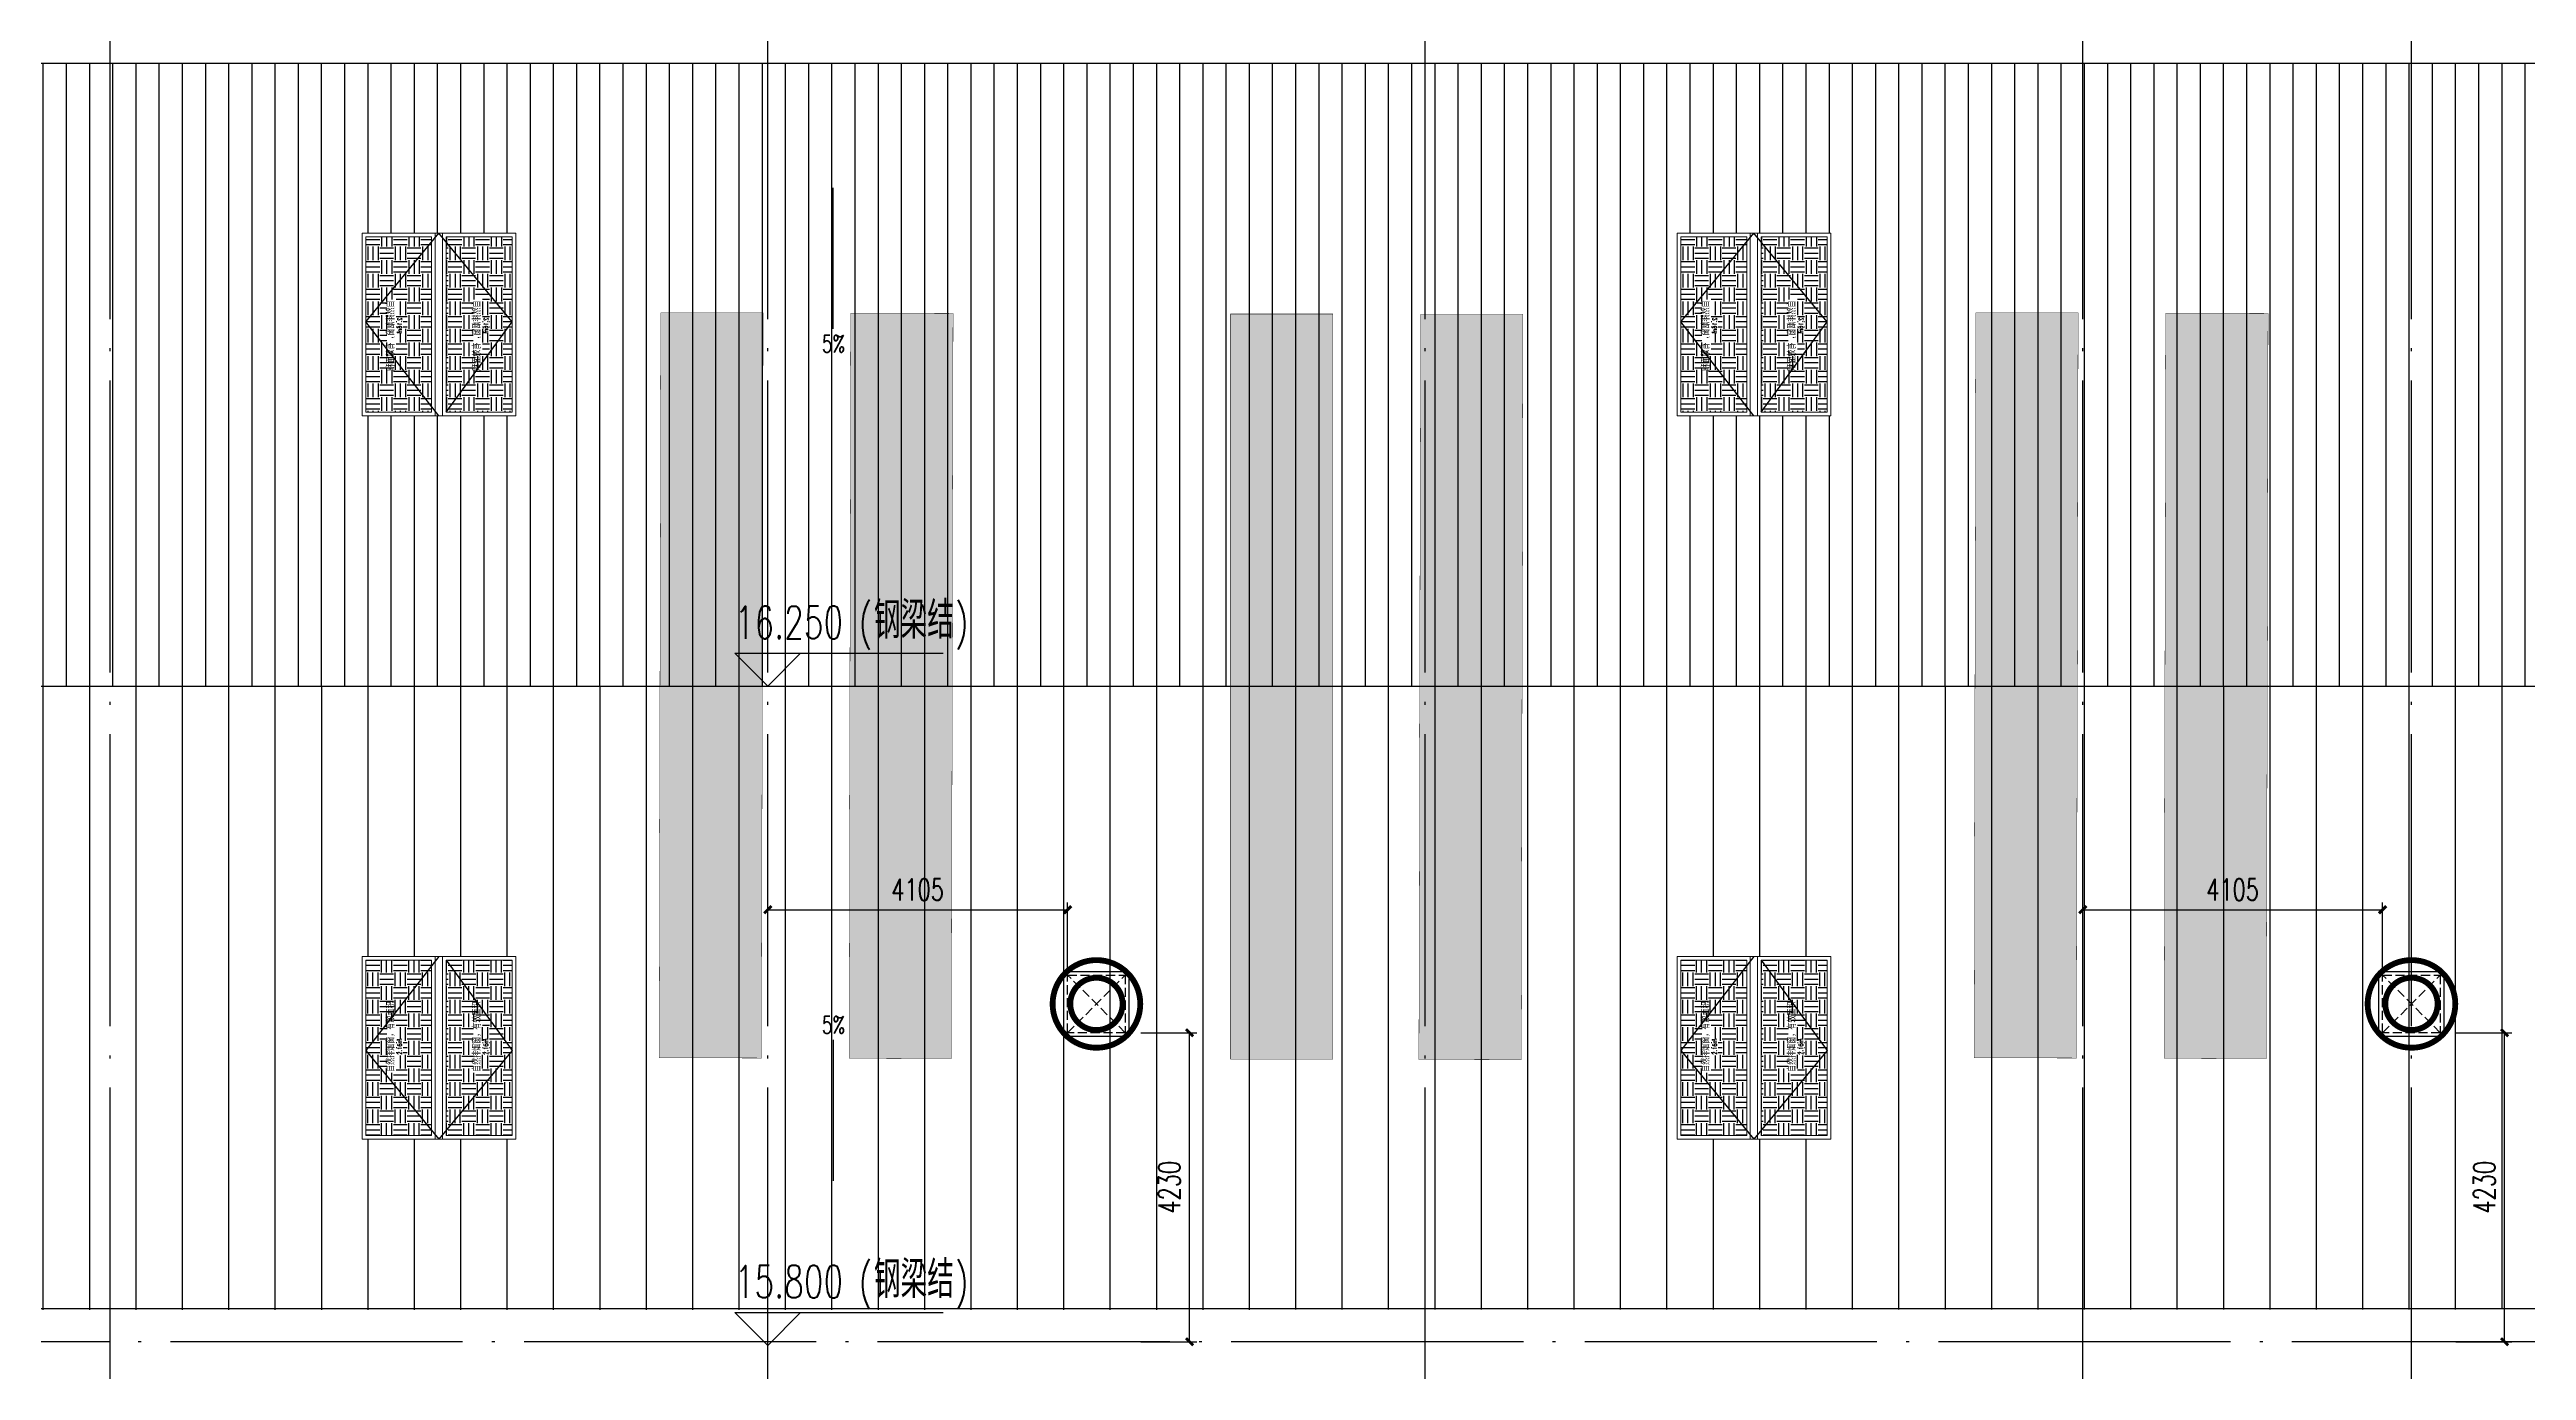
# Model space of a CAD drawing. Extents: x -555607 to 460190, y 498714 to 1664455.
# Drawn here: x 316315 to 350220, y 584427 to 602510 of the extents above; entities that cross this region are included whole.
import ezdxf

# ---------------------------------------------------------------- set-up
doc = ezdxf.new("R2010")
doc.units = 0
doc.header["$LTSCALE"] = 1000
doc.header["$MEASUREMENT"] = 0
for name, pattern in [('DASH', [0.35, 0.25, -0.1]), ('DOTE', [2.42, 2, -0.2, 0.02, -0.2]), ('HIDDEN', [9.525, 6.35, -3.175])]:
    doc.linetypes.add(name, pattern=pattern)
doc.layers.get('Defpoints').update_dxf_attribs({"color": 210})
for name, color, linetype in [('99平面图例外参$0$A-HATCH-2', 251, 'Continuous'), ('A-AXIS-DOTE', 14, 'DOTE'), ('A-AXIS-DP', 126, 'Continuous'), ('A-AXIS-SYMB', 3, 'Continuous'), ('A-HATCH-2', 251, 'Continuous'), ('A-LIN-V', 9, 'Continuous'), ('A-SFCE', 30, 'Continuous'), ('A-WINDOW', 8, 'Continuous'), ('E-电气标注', 84, 'Continuous'), ('SPACE', 7, 'Continuous'), ('SPACE_HATCH', 8, 'Continuous'), ('参考线', 8, 'Continuous'), ('外框', 1, 'HIDDEN'), ('暖通', 7, 'Continuous')]:
    doc.layers.add(name, color=color, linetype=linetype)
doc.layers.add('成型线', color=3, linetype='Continuous', lineweight=18)
doc.styles.add('_TCH_DIM', font='SIMPLEX', dxfattribs={"bigfont": 'GBCBIG'})
doc.styles.add('_TCH_DIM_T3', font='SIMPLEX', dxfattribs={"width": 0.705882, "bigfont": 'GBCBIG'})
doc.styles.add('_TCH_SPACE', font='SIMPLEX', dxfattribs={"height": 5, "bigfont": 'GBCBIG'})
doc.dimstyles.new('_TCH_ARCH&&100', dxfattribs={"dimtxt": 297.5, "dimasz": 100, "dimexe": 100, "dimexo": 100, "dimgap": 126.25, "dimtad": 1, "dimdec": 0, "dimzin": 0, "dimdsep": 46, "dimtxsty": '_TCH_DIM_T3', "dimblk": 'ARCHTICK', "dimcen": 0.09, "dimclrt": 7, "dimazin": 2, "dimtfac": 1, "dimtdec": 0, "dimtix": 1, "dimtmove": 2, "dimatfit": 3, "dimfxl": 100, "dimtolj": 1, "dimtzin": 0, "dimarcsym": 0})
pattern_1 = [(0, (0, 0), (187.5, 187.5), [187.5, -187.5]), (0, (0, 70.31), (187.5, 187.5), [187.5, -187.5]), (0, (0, 140.62), (187.5, 187.5), [187.5, -187.5]), (90, (23.44, 164.06), (-187.5, 187.5), [187.5, -187.5]), (90, (93.75, 164.06), (-187.5, 187.5), [187.5, -187.5]), (90, (164.06, 164.06), (-187.5, 187.5), [187.5, -187.5])]

# ---------------------------------------------------------------- blocks, each defined once
blk = doc.blocks.new('44')
blk.add_wipeout([(277446, 745270), (279946, 745270), (279946, 747370), (277446, 747370)]).dxf.layer = '参考线'
at = {"layer": 'SPACE_HATCH'}
h = blk.add_hatch(dxfattribs=at)
h.set_pattern_fill('土壤', color=250, scale=50, style=0)
h.set_pattern_definition(pattern_1)
h.paths.add_polyline_path([(277496, 746420), (279896, 746420), (279896, 747320), (277496, 747320)])
h.paths.add_polyline_path([(278352, 746904), (279057, 746904), (279057, 747034), (278352, 747034)])
h.paths.add_polyline_path([(278591, 746811), (278817, 746811), (278817, 746895), (278591, 746895)])
h = blk.add_hatch(dxfattribs=at)
h.set_pattern_fill('土壤', color=250, scale=50, style=0)
h.set_pattern_definition(pattern_1)
h.paths.add_polyline_path([(277496, 746220), (279896, 746220), (279896, 745320), (277496, 745320)])
h.paths.add_polyline_path([(278352, 745724), (279057, 745724), (279057, 745854), (278352, 745854)])
h.paths.add_polyline_path([(278591, 745631), (278817, 745631), (278817, 745715), (278591, 745715)])
at = {"layer": '外框', "color": 250}
for points in [[(279946, 746320), (278658, 747320), (277446, 746320)], [(279896, 746220), (278658, 745320), (277446, 746320)]]:
    blk.add_lwpolyline(points, dxfattribs=at)
at = {"layer": '成型线', "color": 8}
for p, q in [((279946, 745270), (279946, 747370)), ((277446, 746370), (279946, 746370)), ((277446, 746270), (279946, 746270)), ((277496, 746420), (279896, 746420)), ((277496, 746220), (279896, 746220))]:
    blk.add_line(p, q, dxfattribs=at)
for points in [[(279946, 745270), (277446, 745270), (277446, 747370), (279946, 747370)], [(277496, 746420), (277496, 747320), (279896, 747320), (279896, 746420)], [(279896, 746220), (279896, 745320), (277496, 745320), (277496, 746220)]]:
    blk.add_lwpolyline(points, dxfattribs=at)
at = {"layer": 'SPACE', "color": 250, "style": '_TCH_SPACE'}
for p in [(278365, 746930), (278365, 745750)]:
    blk.add_text('自然排烟窗，有效面积', height=96.5, dxfattribs=at).set_placement(p)
at = {"layer": 'SPACE', "color": 250, "style": '_TCH_SPACE', "width": 0.705882}
for s, height, p in [('2.16m', 59.5, (278600, 746828)), ('2', 29.8, (278792, 746863)), ('2.16m', 59.5, (278600, 745648)), ('2', 29.8, (278792, 745683))]:
    blk.add_text(s, height=height, dxfattribs=at).set_placement(p)
blk = doc.blocks.new('frtt')
at = {"layer": 'A-LIN-V', "xscale": -1, "rotation": 90}
blk.add_blockref('44', (1112916, 997966), dxfattribs=at)
at = {"layer": 'A-LIN-V', "rotation": 90}
blk.add_blockref('44', (1112916, 430674), dxfattribs=at)
blk = doc.blocks.new('242343243')
at = {"layer": 'A-WINDOW'}
for p in [(-44950, -120525), (-26950, -120525)]:
    blk.add_blockref('frtt', p, dxfattribs=at)
blk = doc.blocks.new('fengji')
at = {"layer": '暖通', "color": 7, "linetype": 'DASH', "ltscale": 0.5}
for p, q in [((-395, 395), (395, -395)), ((395, 395), (-395, -395))]:
    blk.add_line(p, q, dxfattribs=at)
at = {"layer": '暖通', "color": 7, "const_width": 79.8}
for points in [[(0, -600, -1), (0, 600, -1)], [(0, -600, 1), (0, 600, 1)]]:
    blk.add_lwpolyline(points, format="xyb", dxfattribs=at)
at = {"layer": '暖通', "color": 7, "ltscale": 0.5}
blk.add_lwpolyline([(-445, 445), (445, 445), (445, -445), (-445, -445)], close=True, dxfattribs=at)
at = {"layer": '暖通', "color": 7, "linetype": 'DASH', "const_width": 79.8}
for points in [[(0, -358, -1), (0, 358, -1)], [(0, -358, 1), (0, 358, 1)]]:
    blk.add_lwpolyline(points, format="xyb", dxfattribs=at)
at = {"layer": '暖通', "color": 7, "linetype": 'DASH', "ltscale": 0.5}
blk.add_lwpolyline([(-395, 395), (395, 395), (395, -395), (-395, -395)], close=True, dxfattribs=at)
blk = doc.blocks.new('_ArchTick')
at = {"color": 0, "linetype": 'ByBlock', "const_width": 0.4}
blk.add_lwpolyline([(-0.5, -0.5), (0.5, 0.5)], dxfattribs=at)
blk = doc.blocks.new('*D709')
at = {"layer": 'A-AXIS-DP', "color": 0, "lineweight": -2, "transparency": 16777216}
for p, q in [((349255, 589050), (350020, 589050)), ((349920, 584820), (349920, 589050)), ((349255, 584820), (350020, 584820))]:
    blk.add_line(p, q, dxfattribs=at)
at = {"layer": 'Defpoints', "color": 0, "transparency": 16777216}
for p in [(349155, 589050), (349920, 589050), (349155, 584820)]:
    blk.add_point(p, dxfattribs=at)
at = {"layer": 'A-AXIS-DP', "color": 0, "lineweight": -2, "transparency": 16777216, "xscale": 100, "yscale": 100, "zscale": 100}
for p, rotation in [((349920, 589050), 90), ((349920, 584820), 270)]:
    blk.add_blockref('_ArchTick', p, dxfattribs=dict(at, rotation=rotation))
at = {"layer": 'A-AXIS-DP', "color": 7, "transparency": 16777216, "insert": (349645, 586935), "char_height": 297.5, "attachment_point": 5, "rotation": 90, "style": '_TCH_DIM_T3'}
blk.add_mtext('\\A1;4230', dxfattribs=at)
blk = doc.blocks.new('*D710')
at = {"layer": 'A-AXIS-DP', "color": 0, "lineweight": -2, "transparency": 16777216}
for p, q in [((331255, 589050), (332020, 589050)), ((331920, 584820), (331920, 589050)), ((331255, 584820), (332020, 584820))]:
    blk.add_line(p, q, dxfattribs=at)
at = {"layer": 'Defpoints', "color": 0, "transparency": 16777216}
for p in [(331155, 589050), (331920, 589050), (331155, 584820)]:
    blk.add_point(p, dxfattribs=at)
at = {"layer": 'A-AXIS-DP', "color": 0, "lineweight": -2, "transparency": 16777216, "xscale": 100, "yscale": 100, "zscale": 100}
for p, rotation in [((331920, 589050), 90), ((331920, 584820), 270)]:
    blk.add_blockref('_ArchTick', p, dxfattribs=dict(at, rotation=rotation))
at = {"layer": 'A-AXIS-DP', "color": 7, "transparency": 16777216, "insert": (331645, 586935), "char_height": 297.5, "attachment_point": 5, "rotation": 90, "style": '_TCH_DIM_T3'}
blk.add_mtext('\\A1;4230', dxfattribs=at)
blk = doc.blocks.new('*D805')
at = {"layer": 'A-AXIS-DP', "color": 0, "lineweight": -2, "transparency": 16777216}
for p, q in [((344146, 589940), (344146, 590835)), ((344146, 590735), (348251, 590735)), ((348251, 589940), (348251, 590835))]:
    blk.add_line(p, q, dxfattribs=at)
at = {"layer": 'Defpoints', "color": 0, "transparency": 16777216}
for p in [(348251, 590735), (344146, 589840), (348251, 589840)]:
    blk.add_point(p, dxfattribs=at)
at = {"layer": 'A-AXIS-DP', "color": 0, "lineweight": -2, "transparency": 16777216, "xscale": 100, "yscale": 100, "zscale": 100, "rotation": 180}
blk.add_blockref('_ArchTick', (344146, 590735), dxfattribs=at)
at = {"layer": 'A-AXIS-DP', "color": 0, "lineweight": -2, "transparency": 16777216, "xscale": 100, "yscale": 100, "zscale": 100}
blk.add_blockref('_ArchTick', (348251, 590735), dxfattribs=at)
at = {"layer": 'A-AXIS-DP', "color": 7, "transparency": 16777216, "insert": (346198, 591010), "char_height": 297.5, "attachment_point": 5, "style": '_TCH_DIM_T3'}
blk.add_mtext('\\A1;4105', dxfattribs=at)
blk = doc.blocks.new('*D809')
at = {"layer": 'A-AXIS-DP', "color": 0, "lineweight": -2, "transparency": 16777216}
for p, q in [((326146, 589940), (326146, 590835)), ((326146, 590735), (330251, 590735)), ((330251, 589940), (330251, 590835))]:
    blk.add_line(p, q, dxfattribs=at)
at = {"layer": 'Defpoints', "color": 0, "transparency": 16777216}
for p in [(330251, 590735), (326146, 589840), (330251, 589840)]:
    blk.add_point(p, dxfattribs=at)
at = {"layer": 'A-AXIS-DP', "color": 0, "lineweight": -2, "transparency": 16777216, "xscale": 100, "yscale": 100, "zscale": 100, "rotation": 180}
blk.add_blockref('_ArchTick', (326146, 590735), dxfattribs=at)
at = {"layer": 'A-AXIS-DP', "color": 0, "lineweight": -2, "transparency": 16777216, "xscale": 100, "yscale": 100, "zscale": 100}
blk.add_blockref('_ArchTick', (330251, 590735), dxfattribs=at)
at = {"layer": 'A-AXIS-DP', "color": 7, "transparency": 16777216, "insert": (328198, 591010), "char_height": 297.5, "attachment_point": 5, "style": '_TCH_DIM_T3'}
blk.add_mtext('\\A1;4105', dxfattribs=at)
blk = doc.blocks.new('w42343eeee')
at = {"color": 250}
blk.add_wipeout([(367285, 568212), (365883, 568215), (365906, 578415), (367306, 578412)], dxfattribs=at).dxf.layer = '参考线'
at = {"layer": '99平面图例外参$0$A-HATCH-2'}
h = blk.add_hatch(dxfattribs=at)
h.set_pattern_fill('ANSI33', color=250, scale=75)
h.set_pattern_definition([(45, (1135667.22, 924695.12), (-168.3798, 168.3798), []), (45, (1135835.6, 924695.12), (-168.3798, 168.3798), [119.0625, -59.53125])])
h.paths.add_polyline_path([(366843, 550430), (365843, 550432)])
h.paths.add_polyline_path([(365906, 578415), (367306, 578412), (367283, 568212), (365883, 568215)])
at = {"layer": 'E-电气标注', "color": 250, "const_width": 5}
blk.add_lwpolyline([(365906, 578415), (365883, 568215), (367283, 568212), (367306, 578412)], close=True, dxfattribs=at)
blk = doc.blocks.new('w242343')
at = {"layer": 'A-SFCE', "color": 250}
for p, rotation in [((40598426737.004257, 3385046225.194014), 0.1299680659603089), ((40598429337.007401, 3385046225.193998), 0.1299680659603089), ((40598435851.893013, 3385045399.623744), 0.2599364601502721), ((40598437137.016869, 3385046225.168017), 0.1299680659603089), ((40598444736.957932, 3385046266.024651), 0.1299680659603089), ((40598447336.961098, 3385046266.024636), 0.1299680659603089)]:
    blk.add_blockref('w42343eeee', p, dxfattribs=dict(at, rotation=rotation))
for p, rotation in [((40598426696.287041, 3385064175.14783), 0.1299680659603089), ((40598429296.290169, 3385064175.147817), 0.1299680659603089), ((40598435811.175781, 3385063349.577561), 0.2599364601502721), ((40598437096.299652, 3385064175.121836), 0.1299680659603089), ((40598444696.24073, 3385064215.978468), 0.1299680659603089), ((40598447296.243858, 3385064215.978454), 0.1299680659603089)]:
    blk.add_blockref('w42343eeee', p, dxfattribs=dict(at, rotation=rotation))
blk = doc.blocks.new('2312321321')
at = {"layer": '暖通', "rotation": 180}
for p in [(330645.8, 589445), (348645.8, 589445)]:
    blk.add_blockref('fengji', p, dxfattribs=at)
at = {"layer": 'A-AXIS-DP'}
for p1, p2, distance, picture, middle in [((326145.8, 589840), (330250.8, 589840), 895, '*D809', (328198.3, 591010)), ((344145.8, 589840), (348250.8, 589840), 895, '*D805', (346198.3, 591010)), ((331154.7, 584820), (331154.7, 589050), -765.3, '*D710', (331645, 586935)), ((349154.7, 584820), (349154.7, 589050), -765.3, '*D709', (349645, 586935))]:
    dim = blk.add_aligned_dim(p1=p1, p2=p2, distance=distance, dimstyle='_TCH_ARCH&&100', dxfattribs=at)
    dim.commit()
    dim.dimension.update_dxf_attribs({"geometry": picture, "text_midpoint": middle})

msp = doc.modelspace()

# ---------------------------------------------------------------- block references
at = {"layer": 'A-WINDOW', "rotation": 359.8700319340397}
msp.add_blockref('w242343', (-40606042043.5, -3292924822.4), dxfattribs=at)

# ---------------------------------------------------------------- next in the draw order: hatches: boundary and pattern name
at = {"layer": 'A-HATCH-2'}
h = msp.add_hatch(dxfattribs=at)
h.set_pattern_fill('ANSI31', color=250, scale=200, angle=45)
h.set_pattern_definition([(90, (0, 0), (-317.5, 0), [])])
h.paths.add_polyline_path([(233880, 593795), (366415.7, 593795), (371645.8, 593795), (371645.8, 602320), (197896.9, 602320), (195122.7, 593795), (200954.9, 593795)])
h = msp.add_hatch(dxfattribs=at)
h.set_pattern_fill('ANSI31', color=250, scale=400, angle=45)
h.set_pattern_definition([(90, (0, 0), (-635, 0), [])])
h.paths.add_polyline_path([(233880, 593795), (366415.7, 593795), (371645.8, 593795), (371645.8, 585270), (192349, 585221.4), (195122.7, 593795), (221250, 593795)])

# ---------------------------------------------------------------- next in the draw order: linework, layer by layer
at = {"layer": 'A-AXIS-DOTE', "color": 250, "ltscale": 2}
for p, q in [((317145.8, 540740), (317145.8, 637259.3)), ((326145.8, 540740), (326145.8, 637259.3)), ((335145.8, 540740), (335145.8, 637259.3)), ((344145.8, 540740), (344145.8, 637259.3)), ((348645.8, 540740), (348645.8, 637259.3)), ((380050, 584820), (181990, 584820))]:
    msp.add_line(p, q, dxfattribs=at)
at = {"layer": 'A-AXIS-SYMB', "color": 8}
for p, q in [((327040, 600375), (327040, 600615)), ((327040, 598685), (327040, 600375)), ((326145.8, 593795), (325695.8, 594245)), ((325695.8, 594245), (328545.8, 594245)), ((326145.8, 593795), (326595.8, 594245)), ((327040, 588955), (327040, 587265)), ((327040, 587265), (327040, 587025)), ((326145.8, 584770), (325695.8, 585220)), ((325695.8, 585220), (328545.8, 585220)), ((326145.8, 584770), (326595.8, 585220))]:
    msp.add_line(p, q, dxfattribs=at)
at = {"layer": 'A-LIN-V', "color": 8}
for points in [[(371645.8, 602320), (197896.9, 602320)], [(371645.8, 585270), (192364.8, 585270)]]:
    msp.add_lwpolyline(points, dxfattribs=at)
at = {"layer": 'A-SFCE', "color": 8}
msp.add_lwpolyline([(195122.7, 593795), (371645.8, 593795)], dxfattribs=at)

# ---------------------------------------------------------------- next in the draw order: texts
at = {"layer": 'A-AXIS-SYMB', "color": 8, "style": '_TCH_DIM', "width": 0.705882}
for s, height, p in [('5%', 238, (326888, 598363)), ('16.250', 446.25, (325695, 594445)), ('(', 446.2, (327390, 594445)), (')', 446.2, (328705.9, 594445)), ('5%', 238, (326888, 589039)), ('(', 446.2, (327390, 585420)), (')', 446.2, (328705.9, 585420)), ('15.800', 446.25, (325695, 585420))]:
    msp.add_text(s, height=height, dxfattribs=at).set_placement(p)
at = {"layer": 'A-AXIS-SYMB', "color": 8, "style": '_TCH_DIM'}
for p in [(327600, 594445), (327600, 585420)]:
    msp.add_text('钢梁结', height=506.38, dxfattribs=at).set_placement(p)

# ---------------------------------------------------------------- next in the draw order: block references
at = {"layer": 'A-WINDOW'}
msp.add_blockref('242343243', (0, 0), dxfattribs=at)

# ---------------------------------------------------------------- next in the draw order: block references
at = {"layer": '暖通', "color": 7}
msp.add_blockref('2312321321', (0, 0), dxfattribs=at)

doc.saveas('drawing.dxf')
